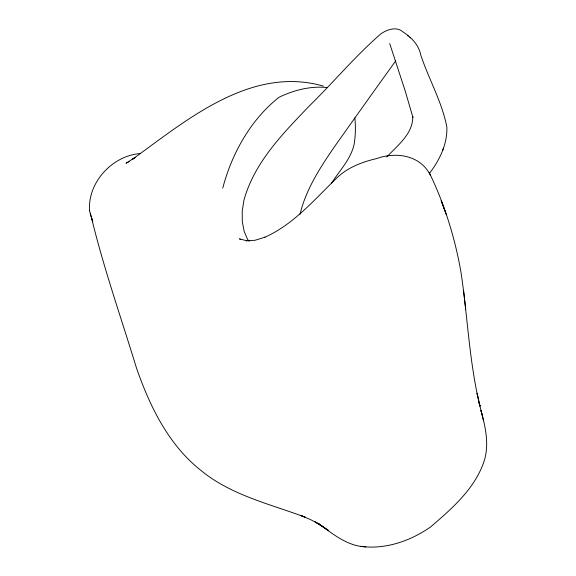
<?xml version="1.0" encoding="UTF-8"?>
<svg xmlns="http://www.w3.org/2000/svg" width="576" height="576" viewBox="0 0 576 576"><rect width="100%" height="100%" fill="white"/><g stroke="black" fill="none" stroke-linecap="round" stroke-linejoin="round"><path stroke-width="0.86" d="M412.819 117.684L412.783 116.633C412.927 133.805 397.987 145.015 386.784 156.96M222.739 188.15C231.804 153.569 250.668 119.664 278.978 97.301C293.645 90.23 310.478 85.817 326.83 87.545M300.024 214.272C306.115 188.906 320.616 166.781 335.282 145.613C355.291 117.281 375.43 89.05 395.705 60.912M429.574 173.203C439.596 160.114 447.386 144.151 446.882 127.31C442.217 102.24 428.825 79.38 420.854 55.231C418.759 44.892 411.667 37.613 403.193 32.069C396.742 26.114 387.202 29.477 380.887 33.833C355.176 56.16 333.18 82.656 308.815 106.452C282.528 133.956 254.261 162.583 243.914 200.304L242.208 211.392L242.294 221.652L244.138 231.286L247.536 239.306L249.199 241.402M442.67 150.379L443.448 148.234M331.632 183.053C339.422 170.748 350.33 159.761 353.916 145.26C355.615 136.224 355.752 126.943 354.838 117.806M129.139 161.604L126.022 163.224L135.36 157.334L132.221 159.458C186.646 120.146 250.906 65.318 323.41 86.119M318.643 523.843L328.666 530.618L318.643 523.843C332.827 533.83 347.134 546.041 365.371 546.869C388.562 548.604 411.703 540.094 430.553 526.982C452.167 508.457 475.618 488.088 484.445 460.073C489.262 443.65 485.352 426.506 480.982 410.479L483.53 420.768M140.069 153.583C112.313 155.65 87.343 182.693 89.597 210.881M360.871 546.278L365.882 546.934M240.574 239.378L239.422 238.846L246.946 240.826L246.247 240.739L255.046 240.286L264.989 237.19L264.434 237.42C293.285 224.705 313.949 200.088 336.125 178.632C347.119 167.544 362.009 162.022 376.898 158.508C396.209 151.553 420.3 155.218 430.243 174.996M322.481 526.428L315.043 521.914L319.133 524.102L310.543 519.624L300.888 515.506L305.136 517.176C269.618 503.899 231.127 495.209 201.161 470.599C168.595 445.032 149.99 406.62 136.598 368.388C121.291 318.233 103.817 268.675 91.483 217.67L92.786 221.738M409.824 37.397L410.537 37.98M407.534 35.503L408.24 36.086M389.7 43.531L405.108 90.634L412.798 116.957M429.185 172.519C444.499 203.897 454.925 237.794 460.98 272.174C467.669 316.735 469.224 362.131 479.945 406.058L479.11 402.61L481.91 414.209M444.982 211.025L441.202 200.693L446.335 214.754M89.546 210.643L92.369 220.421M90.166 213.746L91.152 216.85M477.792 396.497L477.058 393.314L479.945 406.058M463.666 291.103L465.718 309.636"/></g></svg>
